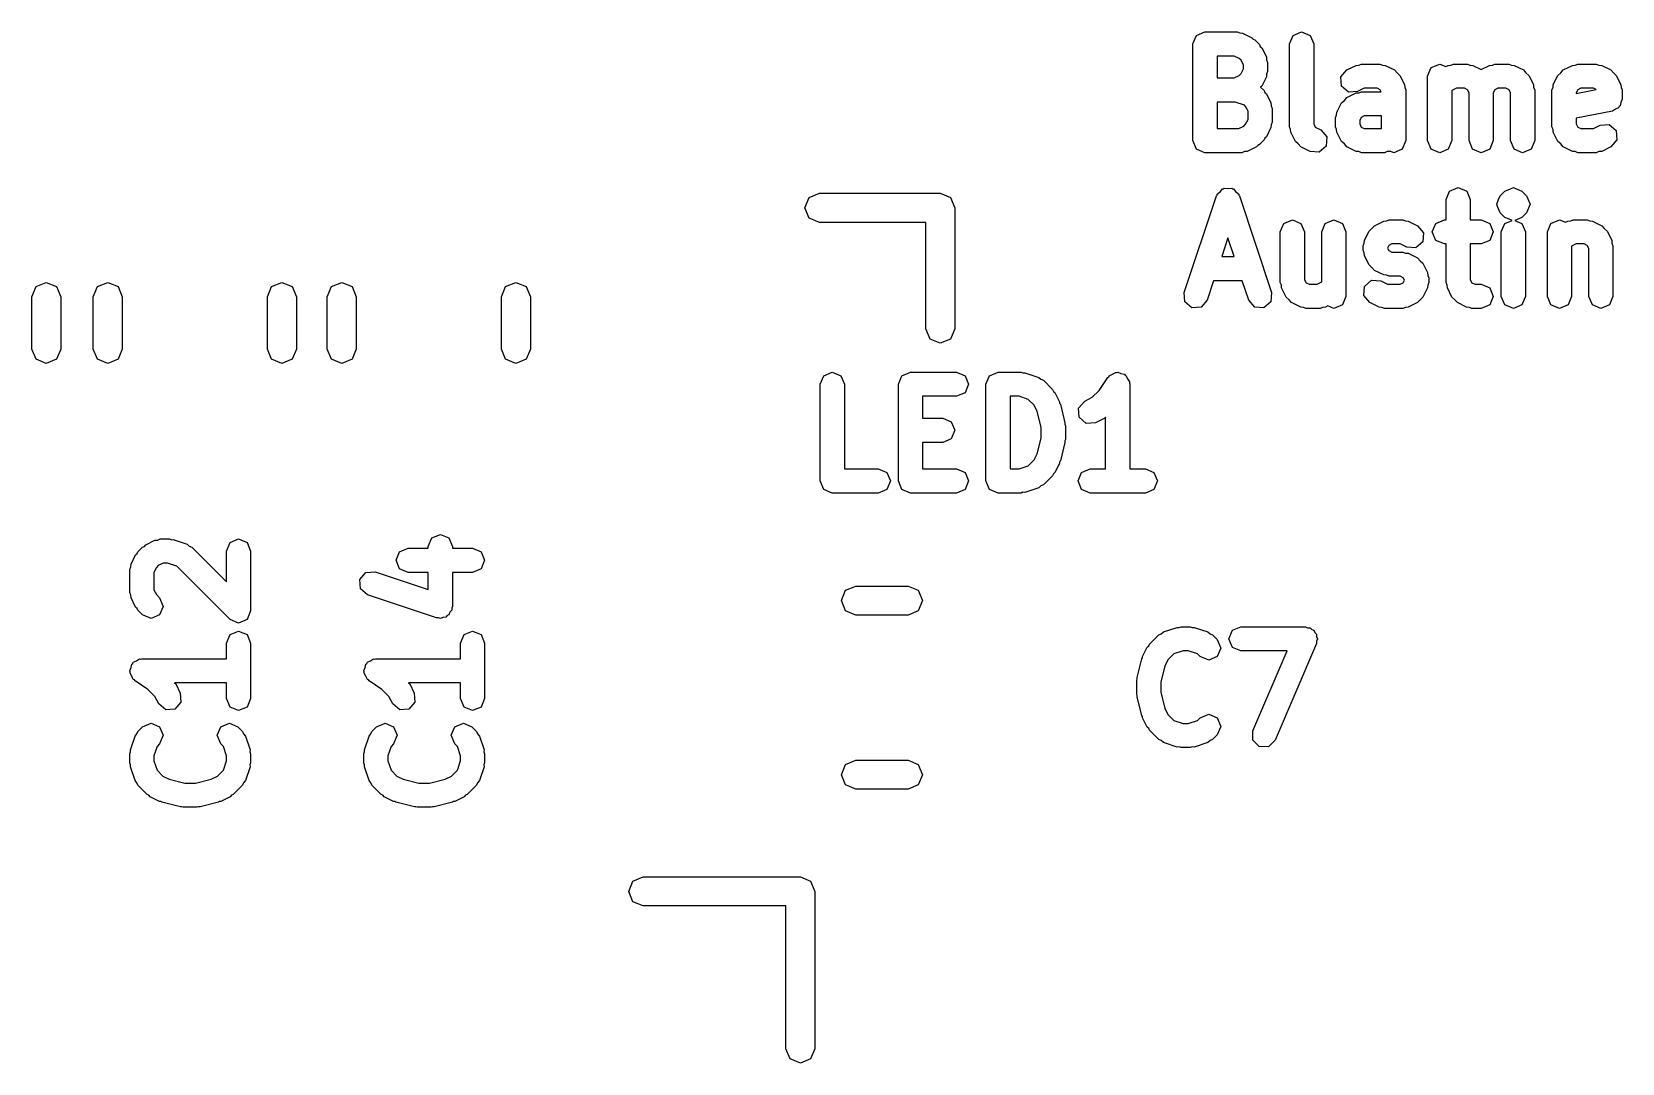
# Model space of a CAD drawing. Extents: x -7.1 to 7.5, y -10.1 to 10.2.
# Drawn here: x 0.52 to 7.09, y 1.26 to 5.53 of the extents above; entities that cross this region are included whole.
import ezdxf

# ---------------------------------------------------------------- set-up
doc = ezdxf.new("R2010")
doc.units = 0
doc.layers.add('BLACK', color=7, linetype='CONTINUOUS')

msp = doc.modelspace()

# ---------------------------------------------------------------- linework, layer by layer
at = {"layer": 'BLACK', "linetype": 'CONTINUOUS'}
for p, q in [((5.31829, 5.47607), (5.33294, 5.51142)), ((5.31829, 5.07607), (5.31829, 5.47607)), ((5.33294, 5.51142), (5.36829, 5.52607)), ((5.36829, 5.52607), (5.50163, 5.52607)), ((5.50163, 5.52607), (5.51238, 5.52161)), ((5.51238, 5.52161), (5.52399, 5.52079)), ((5.52399, 5.52079), (5.56208, 5.50174)), ((5.56208, 5.50174), (5.56748, 5.49552)), ((5.56748, 5.49552), (5.57508, 5.49238)), ((5.57508, 5.49238), (5.59413, 5.47333)), ((5.59413, 5.47333), (5.59728, 5.46573)), ((5.59728, 5.46573), (5.60349, 5.46033)), ((5.71829, 5.47607), (5.73294, 5.51142)), ((5.71829, 5.13321), (5.71829, 5.47607)), ((5.73294, 5.51142), (5.7683, 5.52607)), ((5.7683, 5.52607), (5.80365, 5.51142)), ((5.80365, 5.51142), (5.81829, 5.47607)), ((5.81829, 5.47607), (5.81829, 5.14501)), ((5.41829, 5.42607), (5.41829, 5.33559)), ((5.48982, 5.42607), (5.41829, 5.42607)), ((5.51011, 5.41593), (5.48982, 5.42607)), ((5.51768, 5.40835), (5.51011, 5.41593)), ((5.52782, 5.38808), (5.51768, 5.40835)), ((5.60349, 5.46033), (5.62254, 5.42224)), ((5.62254, 5.42224), (5.62336, 5.41063)), ((5.62336, 5.41063), (5.62782, 5.39988)), ((5.62782, 5.39988), (5.62782, 5.36178)), ((5.41829, 5.33559), (5.48982, 5.33559)), ((5.48982, 5.33559), (5.51011, 5.34573)), ((5.51011, 5.34573), (5.51768, 5.35331)), ((5.51768, 5.35331), (5.52782, 5.37359)), ((5.52782, 5.37359), (5.52782, 5.38808)), ((5.62254, 5.33942), (5.60349, 5.30133)), ((5.62336, 5.35103), (5.62254, 5.33942)), ((5.62782, 5.36178), (5.62336, 5.35103)), ((5.93038, 5.3395), (5.95546, 5.36841)), ((5.9331, 5.30133), (5.93038, 5.3395)), ((5.95546, 5.36841), (5.99355, 5.38746)), ((5.99355, 5.38746), (6.00516, 5.38828)), ((6.00516, 5.38828), (6.01591, 5.39274)), ((6.01591, 5.39274), (6.09211, 5.39274)), ((6.09211, 5.39274), (6.10286, 5.38828)), ((6.10286, 5.38828), (6.11447, 5.38746)), ((6.11447, 5.38746), (6.15256, 5.36841)), ((6.15256, 5.36841), (6.16294, 5.35643)), ((6.16294, 5.35643), (6.17492, 5.34605)), ((6.17492, 5.34605), (6.19397, 5.30795)), ((6.28972, 5.34274), (6.30437, 5.37809)), ((6.28972, 5.07607), (6.28972, 5.34274)), ((6.30437, 5.37809), (6.33972, 5.39274)), ((6.33972, 5.39274), (6.36452, 5.38246)), ((6.36452, 5.38246), (6.37451, 5.38746)), ((6.37451, 5.38746), (6.38612, 5.38828)), ((6.38612, 5.38828), (6.39687, 5.39274)), ((6.39687, 5.39274), (6.45401, 5.39274)), ((6.45401, 5.39274), (6.46476, 5.38828)), ((6.46476, 5.38828), (6.47637, 5.38746)), ((6.47637, 5.38746), (6.51115, 5.37007)), ((6.51115, 5.37007), (6.54593, 5.38746)), ((6.54593, 5.38746), (6.55754, 5.38828)), ((6.55754, 5.38828), (6.56829, 5.39274)), ((6.56829, 5.39274), (6.62544, 5.39274)), ((6.62544, 5.39274), (6.63619, 5.38828)), ((6.63619, 5.38828), (6.6478, 5.38746)), ((6.6478, 5.38746), (6.68589, 5.36841)), ((6.68589, 5.36841), (6.69628, 5.35643)), ((6.69628, 5.35643), (6.70825, 5.34605)), ((6.70825, 5.34605), (6.7273, 5.30795)), ((6.80929, 5.30795), (6.82834, 5.34605)), ((6.82834, 5.34605), (6.84031, 5.35643)), ((6.84031, 5.35643), (6.8507, 5.36841)), ((6.8507, 5.36841), (6.88879, 5.38746)), ((6.88879, 5.38746), (6.9004, 5.38828)), ((6.9004, 5.38828), (6.91115, 5.39274)), ((6.91115, 5.39274), (6.98734, 5.39274)), ((6.98734, 5.39274), (6.99809, 5.38828)), ((6.99809, 5.38828), (7.0097, 5.38746)), ((7.0097, 5.38746), (7.0478, 5.36841)), ((7.0478, 5.36841), (7.05818, 5.35643)), ((7.05818, 5.35643), (7.07016, 5.34605)), ((7.07016, 5.34605), (7.08921, 5.30795)), ((5.60349, 5.30133), (5.59878, 5.29724)), ((5.59878, 5.29724), (5.61317, 5.28285)), ((5.61317, 5.28285), (5.61632, 5.27525)), ((5.61632, 5.27525), (5.62254, 5.26986)), ((5.62254, 5.26986), (5.64159, 5.23176)), ((5.96201, 5.27625), (5.9331, 5.30133)), ((5.95546, 5.25412), (5.99355, 5.27317)), ((6.00018, 5.27897), (5.96201, 5.27625)), ((5.99355, 5.27317), (6.00516, 5.274)), ((6.02772, 5.29274), (6.00018, 5.27897)), ((6.00516, 5.274), (6.01591, 5.27845)), ((6.01591, 5.27845), (6.09692, 5.27845)), ((6.0803, 5.29274), (6.02772, 5.29274)), ((6.09293, 5.28642), (6.0803, 5.29274)), ((6.09692, 5.27845), (6.09293, 5.28642)), ((6.19397, 5.30795), (6.19479, 5.29635)), ((6.19479, 5.29635), (6.19925, 5.28559)), ((6.19925, 5.28559), (6.19925, 5.07607)), ((6.40867, 5.29274), (6.38972, 5.28326)), ((6.38972, 5.28326), (6.38972, 5.07607)), ((6.44221, 5.29274), (6.40867, 5.29274)), ((6.45484, 5.28642), (6.44221, 5.29274)), ((6.46115, 5.27379), (6.45484, 5.28642)), ((6.46115, 5.07607), (6.46115, 5.27379)), ((6.56747, 5.28642), (6.56115, 5.27379)), ((6.56115, 5.27379), (6.56115, 5.07607)), ((6.5801, 5.29274), (6.56747, 5.28642)), ((6.61363, 5.29274), (6.5801, 5.29274)), ((6.62627, 5.28642), (6.61363, 5.29274)), ((6.63258, 5.27379), (6.62627, 5.28642)), ((6.63258, 5.07607), (6.63258, 5.27379)), ((6.7273, 5.30795), (6.72813, 5.29634)), ((6.72813, 5.29634), (6.73258, 5.28559)), ((6.73258, 5.28559), (6.73258, 5.07607)), ((6.80401, 5.28559), (6.80846, 5.29634)), ((6.80401, 5.13321), (6.80401, 5.28559)), ((6.80846, 5.29634), (6.80929, 5.30795)), ((6.90401, 5.27039), (6.98702, 5.287)), ((6.91032, 5.28642), (6.90401, 5.27379)), ((6.90401, 5.27379), (6.90401, 5.27039)), ((6.92295, 5.29274), (6.91032, 5.28642)), ((6.97554, 5.29274), (6.92295, 5.29274)), ((6.98702, 5.287), (6.97554, 5.29274)), ((7.08921, 5.30795), (7.09003, 5.29634)), ((7.09003, 5.29634), (7.09449, 5.28559)), ((7.09449, 5.28559), (7.09449, 5.2475)), ((5.41829, 5.23559), (5.41829, 5.12607)), ((5.49351, 5.23559), (5.41829, 5.23559)), ((5.53176, 5.22284), (5.49351, 5.23559)), ((5.53673, 5.21788), (5.53176, 5.22284)), ((5.54687, 5.1976), (5.53673, 5.21788)), ((5.54687, 5.16406), (5.54687, 5.1976)), ((5.64159, 5.23176), (5.64241, 5.22015)), ((5.64241, 5.22015), (5.64687, 5.2094)), ((5.64687, 5.2094), (5.64687, 5.15226)), ((5.91405, 5.19367), (5.9331, 5.23176)), ((5.9331, 5.23176), (5.94507, 5.24215)), ((5.94507, 5.24215), (5.95546, 5.25412)), ((7.05429, 5.19847), (6.90401, 5.16841)), ((7.06639, 5.20657), (7.05429, 5.19847)), ((7.07984, 5.21214), (7.06639, 5.20657)), ((7.08181, 5.2169), (7.07984, 5.21214)), ((7.08609, 5.21976), (7.08181, 5.2169)), ((7.08891, 5.23405), (7.08609, 5.21976)), ((7.09449, 5.2475), (7.08891, 5.23405)), ((5.50887, 5.12607), (5.52915, 5.13621)), ((5.52915, 5.13621), (5.53673, 5.14378)), ((5.53673, 5.14378), (5.54687, 5.16406)), ((5.64241, 5.14151), (5.64159, 5.1299)), ((5.64687, 5.15226), (5.64241, 5.14151)), ((5.72275, 5.12246), (5.71829, 5.13321)), ((5.81829, 5.14501), (5.82461, 5.13239)), ((5.82461, 5.13239), (5.8478, 5.12079)), ((5.90877, 5.17131), (5.91322, 5.18206)), ((5.90877, 5.13321), (5.90877, 5.17131)), ((5.91322, 5.12246), (5.90877, 5.13321)), ((5.91322, 5.18206), (5.91405, 5.19367)), ((6.01509, 5.17213), (6.00877, 5.1595)), ((6.00877, 5.1595), (6.00877, 5.14501)), ((6.00877, 5.14501), (6.01509, 5.13239)), ((6.02772, 5.17845), (6.01509, 5.17213)), ((6.01509, 5.13239), (6.02772, 5.12607)), ((6.09925, 5.17845), (6.02772, 5.17845)), ((6.09925, 5.12607), (6.09925, 5.17845)), ((6.80846, 5.12246), (6.80401, 5.13321)), ((6.90401, 5.16841), (6.90401, 5.14501)), ((6.90401, 5.14501), (6.91032, 5.13239)), ((6.91032, 5.13239), (6.92295, 5.12607)), ((6.97554, 5.12607), (7.00308, 5.13984)), ((7.00308, 5.13984), (7.04125, 5.14255)), ((7.04125, 5.14255), (7.07016, 5.11748)), ((5.33294, 5.04071), (5.31829, 5.07607)), ((5.41829, 5.12607), (5.50887, 5.12607)), ((5.61317, 5.07881), (5.59413, 5.05976)), ((5.61632, 5.08641), (5.61317, 5.07881)), ((5.62254, 5.0918), (5.61632, 5.08641)), ((5.64159, 5.1299), (5.62254, 5.0918)), ((5.72357, 5.11085), (5.72275, 5.12246)), ((5.74262, 5.07276), (5.72357, 5.11085)), ((5.7546, 5.06237), (5.74262, 5.07276)), ((5.8478, 5.12079), (5.87287, 5.09188)), ((5.87287, 5.09188), (5.87016, 5.05371)), ((5.91405, 5.11085), (5.91322, 5.12246)), ((5.9331, 5.07276), (5.91405, 5.11085)), ((5.94507, 5.06237), (5.9331, 5.07276)), ((6.02772, 5.12607), (6.09925, 5.12607)), ((6.19925, 5.07607), (6.1846, 5.04071)), ((6.30437, 5.04071), (6.28972, 5.07607)), ((6.38972, 5.07607), (6.37508, 5.04071)), ((6.4758, 5.04071), (6.46115, 5.07607)), ((6.56115, 5.07607), (6.54651, 5.04071)), ((6.64723, 5.04071), (6.63258, 5.07607)), ((6.73258, 5.07607), (6.71794, 5.04071)), ((6.80929, 5.11085), (6.80846, 5.12246)), ((6.82834, 5.07276), (6.80929, 5.11085)), ((6.84031, 5.06237), (6.82834, 5.07276)), ((6.92295, 5.12607), (6.97554, 5.12607)), ((7.07287, 5.07931), (7.0478, 5.0504)), ((7.07016, 5.11748), (7.07287, 5.07931)), ((5.36829, 5.02607), (5.33294, 5.04071)), ((5.52068, 5.02607), (5.36829, 5.02607)), ((5.53143, 5.03052), (5.52068, 5.02607)), ((5.54304, 5.03135), (5.53143, 5.03052)), ((5.58113, 5.0504), (5.54304, 5.03135)), ((5.58652, 5.05661), (5.58113, 5.0504)), ((5.59413, 5.05976), (5.58652, 5.05661)), ((5.76498, 5.0504), (5.7546, 5.06237)), ((5.80308, 5.03135), (5.76498, 5.0504)), ((5.84125, 5.02863), (5.80308, 5.03135)), ((5.87016, 5.05371), (5.84125, 5.02863)), ((5.95546, 5.0504), (5.94507, 5.06237)), ((5.99355, 5.03135), (5.95546, 5.0504)), ((6.00516, 5.03052), (5.99355, 5.03135)), ((6.01591, 5.02607), (6.00516, 5.03052)), ((6.11115, 5.02607), (6.01591, 5.02607)), ((6.1219, 5.03052), (6.11115, 5.02607)), ((6.13351, 5.03135), (6.1219, 5.03052)), ((6.13487, 5.03202), (6.13351, 5.03135)), ((6.14925, 5.02607), (6.13487, 5.03202)), ((6.1846, 5.04071), (6.14925, 5.02607)), ((6.33972, 5.02607), (6.30437, 5.04071)), ((6.37508, 5.04071), (6.33972, 5.02607)), ((6.51115, 5.02607), (6.4758, 5.04071)), ((6.54651, 5.04071), (6.51115, 5.02607)), ((6.68258, 5.02607), (6.64723, 5.04071)), ((6.71794, 5.04071), (6.68258, 5.02607)), ((6.8507, 5.0504), (6.84031, 5.06237)), ((6.88879, 5.03135), (6.8507, 5.0504)), ((6.9004, 5.03052), (6.88879, 5.03135)), ((6.91115, 5.02607), (6.9004, 5.03052)), ((6.98734, 5.02607), (6.91115, 5.02607)), ((6.99809, 5.03052), (6.98734, 5.02607)), ((7.0097, 5.03135), (6.99809, 5.03052)), ((7.0478, 5.0504), (7.0097, 5.03135)), ((5.43079, 4.86482), (5.44117, 4.87679)), ((5.44117, 4.87679), (5.4449, 4.87705)), ((5.4449, 4.87705), (5.44772, 4.8795)), ((5.44772, 4.8795), (5.46353, 4.87838)), ((5.46353, 4.87838), (5.47934, 4.8795)), ((5.47934, 4.8795), (5.48217, 4.87705)), ((5.48217, 4.87705), (5.48589, 4.87679)), ((5.48589, 4.87679), (5.49628, 4.86482)), ((6.38056, 4.86742), (6.41591, 4.88207)), ((6.41591, 4.88207), (6.45127, 4.86742)), ((6.60913, 4.86742), (6.63227, 4.87701)), ((6.63227, 4.87701), (6.64449, 4.88207)), ((6.64449, 4.88207), (6.64449, 4.88207)), ((6.64449, 4.88207), (6.65068, 4.8795)), ((6.65068, 4.8795), (6.67984, 4.86742)), ((3.71366, 4.79823), (3.73123, 4.84065)), ((3.73123, 4.84065), (3.77366, 4.85823)), ((3.77366, 4.85823), (4.27366, 4.85823)), ((4.27366, 4.85823), (4.31609, 4.84065)), ((4.31609, 4.84065), (4.33366, 4.79823)), ((5.28277, 4.44788), (5.4161, 4.84788)), ((5.4161, 4.84788), (5.41855, 4.8507)), ((5.41855, 4.8507), (5.41881, 4.85443)), ((5.41881, 4.85443), (5.43079, 4.86482)), ((5.49628, 4.86482), (5.50825, 4.85443)), ((5.50825, 4.85443), (5.50852, 4.8507)), ((5.50852, 4.8507), (5.51097, 4.84788)), ((5.51097, 4.84788), (5.6443, 4.44788)), ((6.36591, 4.83207), (6.38056, 4.86742)), ((6.36591, 4.74874), (6.36591, 4.83207)), ((6.45127, 4.86742), (6.46591, 4.83207)), ((6.46591, 4.83207), (6.46591, 4.74874)), ((6.57544, 4.81302), (6.57578, 4.81384)), ((6.57934, 4.80361), (6.57544, 4.81302)), ((6.57578, 4.81384), (6.58333, 4.83207)), ((6.59008, 4.77767), (6.57934, 4.80361)), ((6.58333, 4.83207), (6.59008, 4.84837)), ((6.59008, 4.84838), (6.60913, 4.86742)), ((6.59008, 4.84837), (6.59008, 4.84838)), ((6.59008, 4.84837), (6.59008, 4.84837)), ((6.60913, 4.86742), (6.60913, 4.86742)), ((6.60913, 4.86742), (6.60913, 4.86742)), ((6.67984, 4.86742), (6.67984, 4.86742)), ((6.67984, 4.86742), (6.67984, 4.86742)), ((6.67984, 4.86742), (6.69889, 4.84838)), ((6.69889, 4.84838), (6.69889, 4.84838)), ((6.69889, 4.84838), (6.71353, 4.81302)), ((6.71353, 4.81302), (6.69889, 4.77767)), ((3.73123, 4.7558), (3.71366, 4.79823)), ((3.77366, 4.73823), (3.73123, 4.7558)), ((4.21366, 4.73823), (3.77366, 4.73823)), ((4.21366, 4.29823), (4.21366, 4.73823)), ((4.33366, 4.79823), (4.33366, 4.29823)), ((5.69484, 4.73409), (5.7302, 4.74874)), ((5.7302, 4.74874), (5.76555, 4.73409)), ((5.86627, 4.73409), (5.90163, 4.74874)), ((5.90163, 4.74874), (5.93698, 4.73409)), ((6.06974, 4.72441), (6.10784, 4.74346)), ((6.10784, 4.74346), (6.11945, 4.74428)), ((6.11945, 4.74428), (6.1302, 4.74874)), ((6.1302, 4.74874), (6.18734, 4.74874)), ((6.18734, 4.74874), (6.19809, 4.74428)), ((6.19809, 4.74428), (6.2097, 4.74346)), ((6.2097, 4.74346), (6.2478, 4.72441)), ((6.32342, 4.73409), (6.35877, 4.74874)), ((6.35877, 4.74874), (6.36591, 4.74874)), ((6.46591, 4.74874), (6.51115, 4.74874)), ((6.51115, 4.74874), (6.54651, 4.73409)), ((6.59008, 4.77766), (6.59008, 4.77767)), ((6.59008, 4.77767), (6.59008, 4.77767)), ((6.60913, 4.75862), (6.59008, 4.77766)), ((6.62378, 4.75255), (6.60913, 4.75862)), ((6.60913, 4.73409), (6.63874, 4.74635)), ((6.63874, 4.74635), (6.62378, 4.75255)), ((6.67984, 4.75862), (6.65023, 4.74635)), ((6.65023, 4.74635), (6.67984, 4.73409)), ((6.69889, 4.77767), (6.67984, 4.75862)), ((6.79961, 4.73409), (6.83496, 4.74874)), ((6.83496, 4.74874), (6.85976, 4.73846)), ((6.85976, 4.73846), (6.86974, 4.74346)), ((6.86974, 4.74346), (6.88135, 4.74428)), ((6.88135, 4.74428), (6.8921, 4.74874)), ((6.8921, 4.74874), (6.94925, 4.74874)), ((6.94925, 4.74874), (6.96, 4.74428)), ((6.96, 4.74428), (6.97161, 4.74346)), ((6.97161, 4.74346), (7.0097, 4.72441)), ((5.46353, 4.67396), (5.43767, 4.59635)), ((5.4894, 4.59635), (5.46353, 4.67396)), ((5.6802, 4.69874), (5.69484, 4.73409)), ((5.6802, 4.48921), (5.6802, 4.69874)), ((5.76555, 4.73409), (5.7802, 4.69874)), ((5.7802, 4.69874), (5.7802, 4.50101)), ((5.85163, 4.69874), (5.86627, 4.73409)), ((5.85163, 4.49154), (5.85163, 4.69874)), ((5.93698, 4.73409), (5.95163, 4.69874)), ((5.95163, 4.69874), (5.95163, 4.43207)), ((6.02834, 4.66395), (6.04738, 4.70205)), ((6.04738, 4.70205), (6.05936, 4.71243)), ((6.05936, 4.71243), (6.06974, 4.72441)), ((6.2478, 4.72441), (6.27287, 4.6955)), ((6.27287, 4.6955), (6.27016, 4.65733)), ((6.30877, 4.69874), (6.32342, 4.73409)), ((6.32342, 4.66338), (6.30877, 4.69874)), ((6.54651, 4.73409), (6.56115, 4.69874)), ((6.56115, 4.69874), (6.54651, 4.66338)), ((6.59449, 4.69874), (6.60913, 4.73409)), ((6.59449, 4.43207), (6.59449, 4.69874)), ((6.67984, 4.73409), (6.69449, 4.69874)), ((6.69449, 4.69874), (6.69449, 4.43207)), ((6.78496, 4.69874), (6.79961, 4.73409)), ((6.78496, 4.43207), (6.78496, 4.69874)), ((7.0097, 4.72441), (7.02009, 4.71244)), ((7.02009, 4.71244), (7.03206, 4.70205)), ((7.03206, 4.70205), (7.05111, 4.66395)), ((6.02306, 4.64159), (6.02751, 4.65234)), ((6.02306, 4.62254), (6.02306, 4.64159)), ((6.02751, 4.61179), (6.02306, 4.62254)), ((6.02751, 4.65234), (6.02834, 4.66395)), ((6.02834, 4.60018), (6.02751, 4.61179)), ((6.12937, 4.64242), (6.1242, 4.63207)), ((6.1242, 4.63207), (6.12937, 4.62172)), ((6.142, 4.64874), (6.12937, 4.64242)), ((6.12937, 4.62172), (6.142, 4.6154)), ((6.17554, 4.64874), (6.142, 4.64874)), ((6.142, 4.6154), (6.18734, 4.6154)), ((6.20308, 4.63497), (6.17554, 4.64874)), ((6.18734, 4.6154), (6.19809, 4.61095)), ((6.19809, 4.61095), (6.2097, 4.61012)), ((6.24125, 4.63225), (6.20308, 4.63497)), ((6.2097, 4.61012), (6.2478, 4.59108)), ((6.27016, 4.65733), (6.24125, 4.63225)), ((6.35877, 4.64874), (6.32342, 4.66338)), ((6.36591, 4.64874), (6.35877, 4.64874)), ((6.36591, 4.48921), (6.36591, 4.64874)), ((6.51115, 4.64874), (6.46591, 4.64874)), ((6.46591, 4.64874), (6.46591, 4.50101)), ((6.54651, 4.66338), (6.51115, 4.64874)), ((6.90391, 4.64874), (6.88496, 4.63926)), ((6.88496, 4.63926), (6.88496, 4.43207)), ((6.93744, 4.64874), (6.90391, 4.64874)), ((6.95008, 4.64242), (6.93744, 4.64874)), ((6.95639, 4.62979), (6.95008, 4.64242)), ((6.95639, 4.43207), (6.95639, 4.62979)), ((7.05111, 4.66395), (7.05194, 4.65235)), ((7.05194, 4.65235), (7.05639, 4.64159)), ((7.05639, 4.64159), (7.05639, 4.43207)), ((5.43767, 4.59635), (5.4894, 4.59635)), ((6.04738, 4.56209), (6.02834, 4.60018)), ((6.05936, 4.5517), (6.04738, 4.56209)), ((6.06974, 4.53973), (6.05936, 4.5517)), ((6.10784, 4.52068), (6.06974, 4.53973)), ((6.2478, 4.59108), (6.25818, 4.5791)), ((6.25818, 4.5791), (6.27016, 4.56872)), ((6.27016, 4.56872), (6.28921, 4.53062)), ((0.532886, 4.47238), (0.575312, 4.48995)), ((0.575312, 4.48995), (0.617738, 4.47238)), ((0.787243, 4.47238), (0.829669, 4.48995)), ((0.829669, 4.48995), (0.872095, 4.47238)), ((1.50724, 4.47238), (1.54967, 4.48995)), ((1.54967, 4.48995), (1.5921, 4.47238)), ((1.75531, 4.47238), (1.79774, 4.48995)), ((1.79774, 4.48995), (1.84017, 4.47238)), ((2.47531, 4.47238), (2.51774, 4.48995)), ((2.51774, 4.48995), (2.56017, 4.47238)), ((5.40433, 4.49635), (5.37763, 4.41626)), ((5.52273, 4.49635), (5.40433, 4.49635)), ((5.54943, 4.41626), (5.52273, 4.49635)), ((5.68465, 4.47846), (5.6802, 4.48921)), ((5.68548, 4.46685), (5.68465, 4.47846)), ((5.7802, 4.50101), (5.78651, 4.48839)), ((5.78651, 4.48839), (5.79915, 4.48207)), ((5.79915, 4.48207), (5.83268, 4.48207)), ((5.83268, 4.48207), (5.85163, 4.49154)), ((6.02834, 4.47348), (6.05725, 4.49855)), ((6.05725, 4.49855), (6.09542, 4.49584)), ((6.09542, 4.49584), (6.12296, 4.48207)), ((6.11945, 4.51986), (6.10784, 4.52068)), ((6.1302, 4.5154), (6.11945, 4.51986)), ((6.12296, 4.48207), (6.17554, 4.48207)), ((6.17554, 4.5154), (6.1302, 4.5154)), ((6.18817, 4.50909), (6.17554, 4.5154)), ((6.17554, 4.48207), (6.18817, 4.48839)), ((6.19335, 4.49874), (6.18817, 4.50909)), ((6.18817, 4.48839), (6.19335, 4.49874)), ((6.28921, 4.53062), (6.29003, 4.51901)), ((6.29003, 4.47846), (6.28921, 4.46685)), ((6.29003, 4.51901), (6.29449, 4.50826)), ((6.29449, 4.48921), (6.29003, 4.47846)), ((6.29449, 4.50826), (6.29449, 4.48921)), ((6.37037, 4.47846), (6.36591, 4.48921)), ((6.37119, 4.46685), (6.37037, 4.47846)), ((6.46591, 4.50101), (6.47223, 4.48839)), ((6.47223, 4.48839), (6.48486, 4.48207)), ((6.48486, 4.48207), (6.51115, 4.48207)), ((6.51115, 4.48207), (6.54651, 4.46742)), ((0.515312, 4.42995), (0.532886, 4.47238)), ((0.515312, 4.21428), (0.515312, 4.42995)), ((0.617738, 4.47238), (0.635312, 4.42995)), ((0.635312, 4.42995), (0.635312, 4.21428)), ((0.769669, 4.42995), (0.787243, 4.47238)), ((0.769669, 4.21428), (0.769669, 4.42995)), ((0.872095, 4.47238), (0.889669, 4.42995)), ((0.889669, 4.42995), (0.889669, 4.21428)), ((1.48967, 4.42995), (1.50724, 4.47238)), ((1.48967, 4.21428), (1.48967, 4.42995)), ((1.5921, 4.47238), (1.60967, 4.42995)), ((1.60967, 4.42995), (1.60967, 4.21428)), ((1.73774, 4.42995), (1.75531, 4.47238)), ((1.73774, 4.21428), (1.73774, 4.42995)), ((1.84017, 4.47238), (1.85774, 4.42995)), ((1.85774, 4.42995), (1.85774, 4.21428)), ((2.45774, 4.42995), (2.47531, 4.47238)), ((2.45774, 4.21428), (2.45774, 4.42995)), ((2.56017, 4.47238), (2.57774, 4.42995)), ((2.57774, 4.42995), (2.57774, 4.21428)), ((5.28548, 4.40971), (5.28277, 4.44788)), ((5.31439, 4.38463), (5.28548, 4.40971)), ((5.37763, 4.41626), (5.35256, 4.38735)), ((5.57451, 4.38735), (5.54943, 4.41626)), ((5.64159, 4.40971), (5.61268, 4.38463)), ((5.6443, 4.44788), (5.64159, 4.40971)), ((5.70452, 4.42876), (5.68548, 4.46685)), ((5.7165, 4.41837), (5.70452, 4.42876)), ((5.72689, 4.4064), (5.7165, 4.41837)), ((5.95163, 4.43207), (5.93698, 4.39671)), ((6.02562, 4.43531), (6.02834, 4.47348)), ((6.0507, 4.4064), (6.02562, 4.43531)), ((6.25818, 4.41837), (6.2478, 4.4064)), ((6.27016, 4.42876), (6.25818, 4.41837)), ((6.28921, 4.46685), (6.27016, 4.42876)), ((6.39024, 4.42876), (6.37119, 4.46685)), ((6.40222, 4.41837), (6.39024, 4.42876)), ((6.4126, 4.4064), (6.40222, 4.41837)), ((6.54651, 4.46742), (6.56115, 4.43207)), ((6.56115, 4.43207), (6.54651, 4.39671)), ((6.60913, 4.39671), (6.59449, 4.43207)), ((6.69449, 4.43207), (6.67984, 4.39671)), ((6.79961, 4.39671), (6.78496, 4.43207)), ((6.88496, 4.43207), (6.87032, 4.39671)), ((6.97103, 4.39671), (6.95639, 4.43207)), ((7.05639, 4.43207), (7.04174, 4.39671)), ((5.35256, 4.38735), (5.31439, 4.38463)), ((5.61268, 4.38463), (5.57451, 4.38735)), ((5.76498, 4.38735), (5.72689, 4.4064)), ((5.77659, 4.38652), (5.76498, 4.38735)), ((5.78734, 4.38207), (5.77659, 4.38652)), ((5.84449, 4.38207), (5.78734, 4.38207)), ((5.85524, 4.38652), (5.84449, 4.38207)), ((5.86685, 4.38735), (5.85524, 4.38652)), ((5.87683, 4.39234), (5.86685, 4.38735)), ((5.90163, 4.38207), (5.87683, 4.39234)), ((5.93698, 4.39671), (5.90163, 4.38207)), ((6.08879, 4.38735), (6.0507, 4.4064)), ((6.1004, 4.38652), (6.08879, 4.38735)), ((6.11115, 4.38207), (6.1004, 4.38652)), ((6.18734, 4.38207), (6.11115, 4.38207)), ((6.19809, 4.38652), (6.18734, 4.38207)), ((6.2097, 4.38735), (6.19809, 4.38652)), ((6.2478, 4.4064), (6.2097, 4.38735)), ((6.4507, 4.38735), (6.4126, 4.4064)), ((6.4623, 4.38652), (6.4507, 4.38735)), ((6.47306, 4.38207), (6.4623, 4.38652)), ((6.51115, 4.38207), (6.47306, 4.38207)), ((6.54651, 4.39671), (6.51115, 4.38207)), ((6.64449, 4.38207), (6.60913, 4.39671)), ((6.67984, 4.39671), (6.64449, 4.38207)), ((6.83496, 4.38207), (6.79961, 4.39671)), ((6.87032, 4.39671), (6.83496, 4.38207)), ((7.00639, 4.38207), (6.97103, 4.39671)), ((7.04174, 4.39671), (7.00639, 4.38207)), ((4.23123, 4.2558), (4.21366, 4.29823)), ((4.33366, 4.29823), (4.31609, 4.2558)), ((0.532886, 4.17185), (0.515312, 4.21428)), ((0.635312, 4.21428), (0.617738, 4.17185)), ((0.787243, 4.17185), (0.769669, 4.21428)), ((0.889669, 4.21428), (0.872095, 4.17185)), ((1.50724, 4.17185), (1.48967, 4.21428)), ((1.60967, 4.21428), (1.5921, 4.17185)), ((1.75531, 4.17185), (1.73774, 4.21428)), ((1.85774, 4.21428), (1.84017, 4.17185)), ((2.47531, 4.17185), (2.45774, 4.21428)), ((2.57774, 4.21428), (2.56017, 4.17185)), ((4.27366, 4.23823), (4.23123, 4.2558)), ((4.31609, 4.2558), (4.27366, 4.23823)), ((0.575312, 4.15428), (0.532886, 4.17185)), ((0.617738, 4.17185), (0.575312, 4.15428)), ((0.829669, 4.15428), (0.787243, 4.17185)), ((0.872095, 4.17185), (0.829669, 4.15428)), ((1.54967, 4.15428), (1.50724, 4.17185)), ((1.5921, 4.17185), (1.54967, 4.15428)), ((1.79774, 4.15428), (1.75531, 4.17185)), ((1.84017, 4.17185), (1.79774, 4.15428)), ((2.51774, 4.15428), (2.47531, 4.17185)), ((2.56017, 4.17185), (2.51774, 4.15428)), ((3.77664, 4.06878), (3.79129, 4.10414)), ((3.79129, 4.10414), (3.82664, 4.11878)), ((3.82664, 4.11878), (3.862, 4.10414)), ((3.862, 4.10414), (3.87664, 4.06878)), ((4.10045, 4.06878), (4.1151, 4.10414)), ((4.1151, 4.10414), (4.15045, 4.11878)), ((4.15045, 4.11878), (4.34093, 4.11878)), ((4.34093, 4.11878), (4.37628, 4.10414)), ((4.37628, 4.10414), (4.39093, 4.06878)), ((4.46236, 4.06878), (4.477, 4.10414)), ((4.477, 4.10414), (4.51236, 4.11878)), ((4.51236, 4.11878), (4.60759, 4.11878)), ((4.60759, 4.11878), (4.6152, 4.11564)), ((4.6152, 4.11564), (4.62341, 4.11622)), ((4.62341, 4.11622), (4.68055, 4.09717)), ((4.68055, 4.09717), (4.68934, 4.08954)), ((4.68934, 4.08954), (4.70009, 4.08509)), ((4.70009, 4.08509), (4.73819, 4.047)), ((4.93064, 4.0435), (4.96599, 4.09652)), ((4.96599, 4.09652), (4.97027, 4.09938)), ((4.97027, 4.09938), (4.97224, 4.10414)), ((4.97224, 4.10414), (4.98569, 4.10971)), ((4.98569, 4.10971), (4.99779, 4.11781)), ((4.99779, 4.11781), (5.00284, 4.11681)), ((5.00284, 4.11681), (5.00759, 4.11878)), ((5.00759, 4.11878), (5.02104, 4.11321)), ((5.02104, 4.11321), (5.03533, 4.11039)), ((5.03533, 4.11039), (5.03819, 4.10611)), ((5.03819, 4.10611), (5.04295, 4.10414)), ((5.04295, 4.10414), (5.04852, 4.09069)), ((5.04852, 4.09069), (5.05662, 4.07859)), ((3.77664, 3.66878), (3.77664, 4.06878)), ((3.87664, 4.06878), (3.87664, 3.71878)), ((4.10045, 3.66878), (4.10045, 4.06878)), ((4.34093, 4.01878), (4.20045, 4.01878)), ((4.20045, 4.01878), (4.20045, 3.92831)), ((4.37628, 4.03343), (4.34093, 4.01878)), ((4.39093, 4.06878), (4.37628, 4.03343)), ((4.46236, 3.66878), (4.46236, 4.06878)), ((4.56236, 4.01878), (4.56236, 3.71878)), ((4.59948, 4.01878), (4.56236, 4.01878)), ((4.63773, 4.00603), (4.59948, 4.01878)), ((4.73819, 4.047), (4.74134, 4.03939)), ((4.74134, 4.03939), (4.74755, 4.034)), ((4.74755, 4.034), (4.7666, 3.99591)), ((4.87095, 3.99922), (4.90179, 4.01464)), ((4.90179, 4.01464), (4.93064, 4.0435)), ((5.05662, 4.07859), (5.05562, 4.07354)), ((5.05562, 4.07354), (5.05759, 4.06878)), ((5.05759, 4.06878), (5.05759, 3.71878)), ((4.66174, 3.98202), (4.63773, 4.00603)), ((4.6747, 3.95609), (4.66174, 3.98202)), ((4.69093, 3.8912), (4.6747, 3.95609)), ((4.7666, 3.99591), (4.767, 3.99024)), ((4.767, 3.99024), (4.77039, 3.98567)), ((4.77039, 3.98567), (4.78943, 3.90948)), ((4.84587, 3.97031), (4.87095, 3.99922)), ((4.84859, 3.93214), (4.84587, 3.97031)), ((4.20045, 3.92831), (4.28378, 3.92831)), ((4.28378, 3.92831), (4.31914, 3.91366)), ((4.31914, 3.91366), (4.33378, 3.87831)), ((4.69093, 3.84637), (4.69093, 3.8912)), ((4.78943, 3.90948), (4.7885, 3.90321)), ((4.7885, 3.90321), (4.79093, 3.89736)), ((4.79093, 3.89736), (4.79093, 3.84021)), ((4.8775, 3.90706), (4.84859, 3.93214)), ((4.91567, 3.90978), (4.8775, 3.90706)), ((4.95376, 3.92882), (4.91567, 3.90978)), ((4.95759, 3.93324), (4.95376, 3.92882)), ((4.95759, 3.71878), (4.95759, 3.93324)), ((4.28378, 3.82831), (4.20045, 3.82831)), ((4.20045, 3.82831), (4.20045, 3.71878)), ((4.31914, 3.84295), (4.28378, 3.82831)), ((4.33378, 3.87831), (4.31914, 3.84295)), ((4.6747, 3.78147), (4.69093, 3.84637)), ((4.78943, 3.82809), (4.77039, 3.75189)), ((4.79093, 3.84021), (4.7885, 3.83436)), ((4.7885, 3.83436), (4.78943, 3.82809)), ((4.63773, 3.73153), (4.66174, 3.75554)), ((4.66174, 3.75554), (4.6747, 3.78147)), ((4.77039, 3.75189), (4.767, 3.74733)), ((3.87664, 3.71878), (4.01712, 3.71878)), ((4.01712, 3.71878), (4.05247, 3.70414)), ((4.05247, 3.70414), (4.06712, 3.66878)), ((4.20045, 3.71878), (4.34093, 3.71878)), ((4.34093, 3.71878), (4.37628, 3.70414)), ((4.37628, 3.70414), (4.39093, 3.66878)), ((4.56236, 3.71878), (4.59948, 3.71878)), ((4.59948, 3.71878), (4.63773, 3.73153)), ((4.73819, 3.69057), (4.70009, 3.65248)), ((4.74134, 3.69817), (4.73819, 3.69057)), ((4.74755, 3.70357), (4.74134, 3.69817)), ((4.7666, 3.74166), (4.74755, 3.70357)), ((4.767, 3.74733), (4.7666, 3.74166)), ((4.84331, 3.66878), (4.85795, 3.70414)), ((4.85795, 3.70414), (4.89331, 3.71878)), ((4.89331, 3.71878), (4.95759, 3.71878)), ((5.05759, 3.71878), (5.12188, 3.71878)), ((5.12188, 3.71878), (5.15723, 3.70414)), ((5.15723, 3.70414), (5.17188, 3.66878)), ((3.79129, 3.63343), (3.77664, 3.66878)), ((3.82664, 3.61878), (3.79129, 3.63343)), ((4.01712, 3.61878), (3.82664, 3.61878)), ((4.05247, 3.63343), (4.01712, 3.61878)), ((4.06712, 3.66878), (4.05247, 3.63343)), ((4.1151, 3.63343), (4.10045, 3.66878)), ((4.15045, 3.61878), (4.1151, 3.63343)), ((4.34093, 3.61878), (4.15045, 3.61878)), ((4.37628, 3.63343), (4.34093, 3.61878)), ((4.39093, 3.66878), (4.37628, 3.63343)), ((4.477, 3.63343), (4.46236, 3.66878)), ((4.51236, 3.61878), (4.477, 3.63343)), ((4.60759, 3.61878), (4.51236, 3.61878)), ((4.6152, 3.62193), (4.60759, 3.61878)), ((4.62341, 3.62135), (4.6152, 3.62193)), ((4.68055, 3.6404), (4.62341, 3.62135)), ((4.68934, 3.64802), (4.68055, 3.6404)), ((4.70009, 3.65248), (4.68934, 3.64802)), ((4.85795, 3.63343), (4.84331, 3.66878)), ((4.89331, 3.61878), (4.85795, 3.63343)), ((5.12188, 3.61878), (4.89331, 3.61878)), ((5.15723, 3.63343), (5.12188, 3.61878)), ((5.17188, 3.66878), (5.15723, 3.63343)), ((0.986356, 3.40454), (1.02445, 3.42358)), ((1.02445, 3.42358), (1.03606, 3.42441)), ((1.03606, 3.42441), (1.04681, 3.42886)), ((1.04681, 3.42886), (1.08491, 3.42886)), ((1.08491, 3.42886), (1.09251, 3.42571)), ((1.09251, 3.42571), (1.10072, 3.4263)), ((1.10072, 3.4263), (1.15786, 3.40725)), ((1.33527, 3.41422), (1.37062, 3.42886)), ((1.37062, 3.42886), (1.40598, 3.41422)), ((2.15536, 3.39791), (2.17, 3.43327)), ((2.17, 3.43327), (2.20536, 3.44791)), ((2.20536, 3.44791), (2.24071, 3.43327)), ((2.24071, 3.43327), (2.25536, 3.39791)), ((0.9259, 3.32503), (0.944948, 3.36313)), ((0.944948, 3.36313), (0.951164, 3.36852)), ((0.951164, 3.36852), (0.954313, 3.37612)), ((0.954313, 3.37612), (0.97336, 3.39517)), ((0.97336, 3.39517), (0.980962, 3.39832)), ((0.980962, 3.39832), (0.986356, 3.40454)), ((1.15786, 3.40725), (1.16665, 3.39962)), ((1.16665, 3.39962), (1.1774, 3.39517)), ((1.1774, 3.39517), (1.32062, 3.25195)), ((1.32062, 3.37886), (1.33527, 3.41422)), ((1.32062, 3.25195), (1.32062, 3.37886)), ((1.40598, 3.41422), (1.42062, 3.37886)), ((1.42062, 3.37886), (1.42062, 3.13124)), ((2.02203, 3.34077), (2.03667, 3.37612)), ((2.03667, 3.37612), (2.07203, 3.39077)), ((2.07203, 3.39077), (2.15536, 3.39077)), ((2.15536, 3.39077), (2.15536, 3.39791)), ((2.25536, 3.39791), (2.25536, 3.39077)), ((2.25536, 3.39077), (2.33869, 3.39077)), ((2.33869, 3.39077), (2.37405, 3.37612)), ((2.37405, 3.37612), (2.38869, 3.34077)), ((0.920621, 3.30267), (0.925075, 3.31342)), ((0.920621, 3.20743), (0.920621, 3.30267)), ((0.925075, 3.31342), (0.9259, 3.32503)), ((1.03076, 3.31115), (1.02062, 3.29087)), ((1.02062, 3.29087), (1.02062, 3.21924)), ((1.03833, 3.31872), (1.03076, 3.31115)), ((1.05861, 3.32886), (1.03833, 3.31872)), ((1.07679, 3.32886), (1.05861, 3.32886)), ((1.11504, 3.31611), (1.07679, 3.32886)), ((1.33527, 3.09589), (1.11504, 3.31611)), ((1.87221, 3.26134), (1.89728, 3.29025)), ((1.89728, 3.29025), (1.93546, 3.29296)), ((1.93546, 3.29296), (2.15536, 3.21966)), ((2.03667, 3.30541), (2.02203, 3.34077)), ((2.07203, 3.29077), (2.03667, 3.30541)), ((2.15536, 3.29077), (2.07203, 3.29077)), ((2.15536, 3.21966), (2.15536, 3.29077)), ((2.33869, 3.29077), (2.25536, 3.29077)), ((2.25536, 3.29077), (2.25536, 3.15029)), ((2.37405, 3.30541), (2.33869, 3.29077)), ((2.38869, 3.34077), (2.37405, 3.30541)), ((1.87492, 3.22317), (1.87221, 3.26134)), ((3.88204, 3.21652), (3.92446, 3.2341)), ((3.92446, 3.2341), (4.14014, 3.2341)), ((4.14014, 3.2341), (4.18256, 3.21652)), ((0.925075, 3.19668), (0.920621, 3.20743)), ((0.9259, 3.18507), (0.925075, 3.19668)), ((0.944948, 3.14698), (0.9259, 3.18507)), ((1.02062, 3.21924), (1.03076, 3.19896)), ((1.03076, 3.19896), (1.04407, 3.18565)), ((1.04407, 3.18565), (1.05871, 3.15029)), ((1.90383, 3.19809), (1.87492, 3.22317)), ((2.18955, 3.10286), (1.90383, 3.19809)), ((3.86446, 3.1741), (3.88204, 3.21652)), ((3.88204, 3.13167), (3.86446, 3.1741)), ((4.18256, 3.21652), (4.20014, 3.1741)), ((4.20014, 3.1741), (4.18256, 3.13167)), ((0.951164, 3.14159), (0.944948, 3.14698)), ((0.954313, 3.13399), (0.951164, 3.14159)), ((0.97336, 3.11494), (0.954313, 3.13399)), ((1.00872, 3.10029), (0.97336, 3.11494)), ((1.04407, 3.11494), (1.00872, 3.10029)), ((1.05871, 3.15029), (1.04407, 3.11494)), ((1.37062, 3.08124), (1.33527, 3.09589)), ((1.40598, 3.09589), (1.37062, 3.08124)), ((1.42062, 3.13124), (1.40598, 3.09589)), ((2.19776, 3.10344), (2.18955, 3.10286)), ((2.20536, 3.10029), (2.19776, 3.10344)), ((2.21611, 3.10474), (2.20536, 3.10029)), ((2.22772, 3.10557), (2.21611, 3.10474)), ((2.23311, 3.11179), (2.22772, 3.10557)), ((2.24071, 3.11494), (2.23311, 3.11179)), ((2.24517, 3.12569), (2.24071, 3.11494)), ((2.25279, 3.13448), (2.24517, 3.12569)), ((2.25536, 3.15029), (2.25221, 3.14269)), ((2.25221, 3.14269), (2.25279, 3.13448)), ((3.92446, 3.1141), (3.88204, 3.13167)), ((4.14014, 3.1141), (3.92446, 3.1141)), ((4.18256, 3.13167), (4.14014, 3.1141)), ((1.32062, 2.99791), (1.33527, 3.03326)), ((1.33527, 3.03326), (1.37062, 3.04791)), ((1.37062, 3.04791), (1.40598, 3.03326)), ((1.40598, 3.03326), (1.42062, 2.99791)), ((2.28869, 2.99791), (2.30334, 3.03326)), ((2.30334, 3.03326), (2.33869, 3.04791)), ((2.33869, 3.04791), (2.37405, 3.03326)), ((2.37405, 3.03326), (2.38869, 2.99791)), ((5.13897, 2.99421), (5.17706, 3.03231)), ((5.17706, 3.03231), (5.18781, 3.03676)), ((5.18781, 3.03676), (5.1966, 3.04438)), ((5.1966, 3.04438), (5.25375, 3.06343)), ((5.25375, 3.06343), (5.26196, 3.06285)), ((5.26196, 3.06285), (5.26956, 3.066)), ((5.26956, 3.066), (5.30765, 3.066)), ((5.30765, 3.066), (5.31526, 3.06285)), ((5.31526, 3.06285), (5.32347, 3.06343)), ((5.32347, 3.06343), (5.38061, 3.04438)), ((5.38061, 3.04438), (5.3894, 3.03676)), ((5.3894, 3.03676), (5.40015, 3.03231)), ((5.40015, 3.03231), (5.4192, 3.01326)), ((5.46718, 3.016), (5.48182, 3.05135)), ((5.48182, 3.05135), (5.51718, 3.066)), ((5.51718, 3.066), (5.78385, 3.066)), ((5.78385, 3.066), (5.79331, 3.06208)), ((5.79331, 3.06208), (5.80354, 3.06196)), ((5.80354, 3.06196), (5.81028, 3.05505)), ((5.81028, 3.05505), (5.8192, 3.05135)), ((5.8192, 3.05135), (5.82312, 3.04189)), ((5.82312, 3.04189), (5.83027, 3.03457)), ((5.83027, 3.03457), (5.83015, 3.02492)), ((1.32062, 2.93362), (1.32062, 2.99791)), ((1.42062, 2.99791), (1.42062, 2.76934)), ((2.28869, 2.93362), (2.28869, 2.99791)), ((2.38869, 2.99791), (2.38869, 2.76934)), ((5.11055, 2.94312), (5.1296, 2.98122)), ((5.1296, 2.98122), (5.13582, 2.98661)), ((5.13582, 2.98661), (5.13897, 2.99421)), ((5.27767, 2.966), (5.23943, 2.95325)), ((5.29954, 2.966), (5.27767, 2.966)), ((5.33779, 2.95325), (5.29954, 2.966)), ((5.4192, 3.01326), (5.43384, 2.9779)), ((5.43384, 2.9779), (5.4192, 2.94255)), ((5.48182, 2.98064), (5.46718, 3.016)), ((5.51718, 2.966), (5.48182, 2.98064)), ((5.70802, 2.966), (5.51718, 2.966)), ((5.56646, 2.63569), (5.70802, 2.966)), ((5.8298, 2.9963), (5.65837, 2.5963)), ((5.82993, 3.00654), (5.8298, 2.9963)), ((5.83385, 3.016), (5.82993, 3.00654)), ((5.83015, 3.02492), (5.83385, 3.016)), ((0.920621, 2.88362), (0.926192, 2.89707)), ((0.926192, 2.89707), (0.929018, 2.91136)), ((0.929018, 2.91136), (0.933296, 2.91422)), ((0.933296, 2.91422), (0.935266, 2.91898)), ((0.935266, 2.91898), (0.948716, 2.92455)), ((0.948716, 2.92455), (0.960815, 2.93265)), ((0.960815, 2.93265), (0.965865, 2.93165)), ((0.965865, 2.93165), (0.970621, 2.93362)), ((0.970621, 2.93362), (1.32062, 2.93362)), ((1.88869, 2.88362), (1.89426, 2.89707)), ((1.89426, 2.89707), (1.89709, 2.91136)), ((1.89709, 2.91136), (1.90137, 2.91422)), ((1.90137, 2.91422), (1.90334, 2.91898)), ((1.90334, 2.91898), (1.91679, 2.92455)), ((1.91679, 2.92455), (1.92889, 2.93265)), ((1.92889, 2.93265), (1.93394, 2.93165)), ((1.93394, 2.93165), (1.93869, 2.93362)), ((1.93869, 2.93362), (2.28869, 2.93362)), ((5.08772, 2.8567), (5.10677, 2.93289)), ((5.10677, 2.93289), (5.11015, 2.93745)), ((5.11015, 2.93745), (5.11055, 2.94312)), ((5.20245, 2.90331), (5.18623, 2.83842)), ((5.21542, 2.92924), (5.20245, 2.90331)), ((5.23943, 2.95325), (5.21542, 2.92924)), ((5.34849, 2.94255), (5.33779, 2.95325)), ((5.38385, 2.9279), (5.34849, 2.94255)), ((5.4192, 2.94255), (5.38385, 2.9279)), ((0.922591, 2.87887), (0.920621, 2.88362)), ((0.921592, 2.87382), (0.922591, 2.87887)), ((0.929695, 2.86172), (0.921592, 2.87382)), ((0.935266, 2.84827), (0.929695, 2.86172)), ((0.940021, 2.8463), (0.935266, 2.84827)), ((0.942886, 2.84202), (0.940021, 2.8463)), ((0.995913, 2.80667), (0.942886, 2.84202)), ((1.32062, 2.83362), (1.10616, 2.83362)), ((1.10616, 2.83362), (1.11058, 2.82979)), ((1.11058, 2.82979), (1.12963, 2.7917)), ((1.32062, 2.76934), (1.32062, 2.83362)), ((1.89066, 2.87887), (1.88869, 2.88362)), ((1.88966, 2.87382), (1.89066, 2.87887)), ((1.89777, 2.86172), (1.88966, 2.87382)), ((1.90334, 2.84827), (1.89777, 2.86172)), ((1.90809, 2.8463), (1.90334, 2.84827)), ((1.91096, 2.84202), (1.90809, 2.8463)), ((1.96398, 2.80667), (1.91096, 2.84202)), ((2.28869, 2.83362), (2.07424, 2.83362)), ((2.07424, 2.83362), (2.07865, 2.82979)), ((2.07865, 2.82979), (2.0977, 2.7917)), ((2.28869, 2.76934), (2.28869, 2.83362)), ((5.08623, 2.84457), (5.08865, 2.85043)), ((5.08623, 2.78743), (5.08623, 2.84457)), ((5.08865, 2.85043), (5.08772, 2.8567)), ((5.18623, 2.83842), (5.18623, 2.79358)), ((1.02477, 2.77781), (0.995913, 2.80667)), ((1.04019, 2.74698), (1.02477, 2.77781)), ((1.12963, 2.7917), (1.13234, 2.75353)), ((1.33527, 2.73398), (1.32062, 2.76934)), ((1.42062, 2.76934), (1.40598, 2.73398)), ((1.99284, 2.77781), (1.96398, 2.80667)), ((2.00826, 2.74698), (1.99284, 2.77781)), ((2.0977, 2.7917), (2.10041, 2.75353)), ((2.30334, 2.73398), (2.28869, 2.76934)), ((2.38869, 2.76934), (2.37405, 2.73398)), ((5.08865, 2.78157), (5.08623, 2.78743)), ((5.08772, 2.7753), (5.08865, 2.78157)), ((5.10677, 2.69911), (5.08772, 2.7753)), ((5.18623, 2.79358), (5.20245, 2.72869)), ((1.0691, 2.72191), (1.04019, 2.74698)), ((1.10727, 2.72462), (1.0691, 2.72191)), ((1.13234, 2.75353), (1.10727, 2.72462)), ((1.37062, 2.71934), (1.33527, 2.73398)), ((1.40598, 2.73398), (1.37062, 2.71934)), ((2.03717, 2.72191), (2.00826, 2.74698)), ((2.07534, 2.72462), (2.03717, 2.72191)), ((2.10041, 2.75353), (2.07534, 2.72462)), ((2.33869, 2.71934), (2.30334, 2.73398)), ((2.37405, 2.73398), (2.33869, 2.71934)), ((5.11015, 2.69454), (5.10677, 2.69911)), ((5.20245, 2.72869), (5.21542, 2.70276)), ((5.21542, 2.70276), (5.23943, 2.67875)), ((5.34849, 2.68945), (5.38385, 2.70409)), ((5.38385, 2.70409), (5.4192, 2.68945)), ((0.94986, 2.62251), (0.954313, 2.63326)), ((0.954313, 2.63326), (0.97336, 2.65231)), ((0.97336, 2.65231), (1.00872, 2.66696)), ((1.00872, 2.66696), (1.04407, 2.65231)), ((1.04407, 2.65231), (1.05871, 2.61696)), ((1.28253, 2.61696), (1.29717, 2.65231)), ((1.29717, 2.65231), (1.33253, 2.66696)), ((1.33253, 2.66696), (1.36788, 2.65231)), ((1.36788, 2.65231), (1.38693, 2.63326)), ((1.38693, 2.63326), (1.39138, 2.62251)), ((1.91793, 2.62251), (1.92239, 2.63326)), ((1.92239, 2.63326), (1.94143, 2.65231)), ((1.94143, 2.65231), (1.97679, 2.66696)), ((1.97679, 2.66696), (2.01214, 2.65231)), ((2.01214, 2.65231), (2.02679, 2.61696)), ((2.2506, 2.61696), (2.26524, 2.65231)), ((2.26524, 2.65231), (2.3006, 2.66696)), ((2.3006, 2.66696), (2.33595, 2.65231)), ((2.33595, 2.65231), (2.355, 2.63326)), ((2.355, 2.63326), (2.35945, 2.62251)), ((5.11055, 2.68888), (5.11015, 2.69454)), ((5.1296, 2.65078), (5.11055, 2.68888)), ((5.13582, 2.64539), (5.1296, 2.65078)), ((5.13897, 2.63779), (5.13582, 2.64539)), ((5.17706, 2.59969), (5.13897, 2.63779)), ((5.23943, 2.67875), (5.27767, 2.666)), ((5.27767, 2.666), (5.29954, 2.666)), ((5.29954, 2.666), (5.33779, 2.67875)), ((5.33779, 2.67875), (5.34849, 2.68945)), ((5.4192, 2.68945), (5.43384, 2.65409)), ((5.43384, 2.65409), (5.4192, 2.61874)), ((5.56599, 2.59743), (5.56646, 2.63569)), ((0.923187, 2.55658), (0.942235, 2.61372)), ((0.942235, 2.61372), (0.94986, 2.62251)), ((1.03337, 2.5709), (1.02062, 2.53265)), ((1.04407, 2.5816), (1.03337, 2.5709)), ((1.05871, 2.61696), (1.04407, 2.5816)), ((1.29717, 2.5816), (1.28253, 2.61696)), ((1.30787, 2.5709), (1.29717, 2.5816)), ((1.32062, 2.53265), (1.30787, 2.5709)), ((1.39138, 2.62251), (1.39901, 2.61372)), ((1.39901, 2.61372), (1.41805, 2.55658)), ((1.89126, 2.55658), (1.91031, 2.61372)), ((1.91031, 2.61372), (1.91793, 2.62251)), ((2.00144, 2.5709), (1.98869, 2.53265)), ((2.01214, 2.5816), (2.00144, 2.5709)), ((2.02679, 2.61696), (2.01214, 2.5816)), ((2.26524, 2.5816), (2.2506, 2.61696)), ((2.27594, 2.5709), (2.26524, 2.5816)), ((2.28869, 2.53265), (2.27594, 2.5709)), ((2.35945, 2.62251), (2.36708, 2.61372)), ((2.36708, 2.61372), (2.38613, 2.55658)), ((5.18781, 2.59524), (5.17706, 2.59969)), ((5.1966, 2.58761), (5.18781, 2.59524)), ((5.25375, 2.56856), (5.1966, 2.58761)), ((5.26196, 2.56915), (5.25375, 2.56856)), ((5.26956, 2.566), (5.26196, 2.56915)), ((5.30765, 2.566), (5.26956, 2.566)), ((5.31526, 2.56915), (5.30765, 2.566)), ((5.32347, 2.56856), (5.31526, 2.56915)), ((5.38061, 2.58761), (5.32347, 2.56856)), ((5.3894, 2.59524), (5.38061, 2.58761)), ((5.40015, 2.59969), (5.3894, 2.59524)), ((5.4192, 2.61874), (5.40015, 2.59969)), ((5.59272, 2.57004), (5.56599, 2.59743)), ((5.63099, 2.56958), (5.59272, 2.57004)), ((5.65837, 2.5963), (5.63099, 2.56958)), ((0.920621, 2.54077), (0.92377, 2.54837)), ((0.920621, 2.50267), (0.920621, 2.54077)), ((0.92377, 2.49507), (0.920621, 2.50267)), ((0.92377, 2.54837), (0.923187, 2.55658)), ((1.02062, 2.53265), (1.02062, 2.51079)), ((1.02062, 2.51079), (1.03337, 2.47254)), ((1.30787, 2.47254), (1.32062, 2.51079)), ((1.32062, 2.51079), (1.32062, 2.53265)), ((1.41805, 2.55658), (1.41747, 2.54837)), ((1.41747, 2.54837), (1.42062, 2.54077)), ((1.42062, 2.50267), (1.41747, 2.49507)), ((1.42062, 2.54077), (1.42062, 2.50267)), ((1.88869, 2.54077), (1.89184, 2.54837)), ((1.88869, 2.50267), (1.88869, 2.54077)), ((1.89184, 2.49507), (1.88869, 2.50267)), ((1.89184, 2.54837), (1.89126, 2.55658)), ((1.98869, 2.53265), (1.98869, 2.51079)), ((1.98869, 2.51079), (2.00144, 2.47254)), ((2.27594, 2.47254), (2.28869, 2.51079)), ((2.28869, 2.51079), (2.28869, 2.53265)), ((2.38613, 2.55658), (2.38554, 2.54837)), ((2.38554, 2.54837), (2.38869, 2.54077)), ((2.38869, 2.50267), (2.38554, 2.49507)), ((2.38869, 2.54077), (2.38869, 2.50267)), ((3.88204, 2.49653), (3.92446, 2.5141)), ((3.92446, 2.5141), (4.14014, 2.5141)), ((4.14014, 2.5141), (4.18256, 2.49653)), ((0.923187, 2.48686), (0.92377, 2.49507)), ((0.942235, 2.42972), (0.923187, 2.48686)), ((1.03337, 2.47254), (1.05738, 2.44853)), ((1.05738, 2.44853), (1.08331, 2.43556)), ((1.08331, 2.43556), (1.1482, 2.41934)), ((1.19304, 2.41934), (1.25793, 2.43556)), ((1.25793, 2.43556), (1.28386, 2.44853)), ((1.28386, 2.44853), (1.30787, 2.47254)), ((1.41805, 2.48686), (1.39901, 2.42972)), ((1.41747, 2.49507), (1.41805, 2.48686)), ((1.89126, 2.48686), (1.89184, 2.49507)), ((1.91031, 2.42972), (1.89126, 2.48686)), ((2.00144, 2.47254), (2.02546, 2.44853)), ((2.02546, 2.44853), (2.05138, 2.43556)), ((2.05138, 2.43556), (2.11628, 2.41934)), ((2.16111, 2.41934), (2.226, 2.43556)), ((2.226, 2.43556), (2.25193, 2.44853)), ((2.25193, 2.44853), (2.27594, 2.47254)), ((2.38613, 2.48686), (2.36708, 2.42972)), ((2.38554, 2.49507), (2.38613, 2.48686)), ((3.86446, 2.4541), (3.88204, 2.49653)), ((3.88204, 2.41167), (3.86446, 2.4541)), ((4.18256, 2.49653), (4.20014, 2.4541)), ((4.20014, 2.4541), (4.18256, 2.41167)), ((0.949861, 2.42092), (0.942235, 2.42972)), ((0.954314, 2.41017), (0.949861, 2.42092)), ((0.992408, 2.37208), (0.954314, 2.41017)), ((1.00001, 2.36893), (0.992408, 2.37208)), ((1.0054, 2.36271), (1.00001, 2.36893)), ((1.1482, 2.41934), (1.19304, 2.41934)), ((1.34123, 2.36893), (1.33584, 2.36271)), ((1.34883, 2.37208), (1.34123, 2.36893)), ((1.38693, 2.41017), (1.34883, 2.37208)), ((1.39138, 2.42092), (1.38693, 2.41017)), ((1.39901, 2.42972), (1.39138, 2.42092)), ((1.91793, 2.42092), (1.91031, 2.42972)), ((1.92239, 2.41017), (1.91793, 2.42092)), ((1.96048, 2.37208), (1.92239, 2.41017)), ((1.96808, 2.36893), (1.96048, 2.37208)), ((1.97347, 2.36271), (1.96808, 2.36893)), ((2.11628, 2.41934), (2.16111, 2.41934)), ((2.3093, 2.36893), (2.30391, 2.36271)), ((2.3169, 2.37208), (2.3093, 2.36893)), ((2.355, 2.41017), (2.3169, 2.37208)), ((2.35945, 2.42092), (2.355, 2.41017)), ((2.36708, 2.42972), (2.35945, 2.42092)), ((3.92446, 2.3941), (3.88204, 2.41167)), ((4.14014, 2.3941), (3.92446, 2.3941)), ((4.18256, 2.41167), (4.14014, 2.3941)), ((1.0435, 2.34367), (1.0054, 2.36271)), ((1.04917, 2.34326), (1.0435, 2.34367)), ((1.05373, 2.33988), (1.04917, 2.34326)), ((1.12992, 2.32083), (1.05373, 2.33988)), ((1.13619, 2.32177), (1.12992, 2.32083)), ((1.14205, 2.31934), (1.13619, 2.32177)), ((1.19919, 2.31934), (1.14205, 2.31934)), ((1.20505, 2.32177), (1.19919, 2.31934)), ((1.21132, 2.32083), (1.20505, 2.32177)), ((1.28751, 2.33988), (1.21132, 2.32083)), ((1.29208, 2.34326), (1.28751, 2.33988)), ((1.29774, 2.34367), (1.29208, 2.34326)), ((1.33584, 2.36271), (1.29774, 2.34367)), ((2.01157, 2.34367), (1.97347, 2.36271)), ((2.01724, 2.34326), (2.01157, 2.34367)), ((2.02181, 2.33988), (2.01724, 2.34326)), ((2.098, 2.32083), (2.02181, 2.33988)), ((2.10426, 2.32177), (2.098, 2.32083)), ((2.11012, 2.31934), (2.10426, 2.32177)), ((2.16726, 2.31934), (2.11012, 2.31934)), ((2.17312, 2.32177), (2.16726, 2.31934)), ((2.17939, 2.32083), (2.17312, 2.32177)), ((2.25558, 2.33988), (2.17939, 2.32083)), ((2.26015, 2.34326), (2.25558, 2.33988)), ((2.26582, 2.34367), (2.26015, 2.34326)), ((2.30391, 2.36271), (2.26582, 2.34367)), ((2.98462, 1.97116), (3.0022, 2.01359)), ((3.0022, 2.01359), (3.04462, 2.03117)), ((3.04462, 2.03117), (3.69462, 2.03117)), ((3.69462, 2.03117), (3.73705, 2.01359)), ((3.73705, 2.01359), (3.75462, 1.97116)), ((3.0022, 1.92874), (2.98462, 1.97116)), ((3.04462, 1.91117), (3.0022, 1.92874)), ((3.63462, 1.91117), (3.04462, 1.91117)), ((3.63462, 1.32116), (3.63462, 1.91117)), ((3.75462, 1.97116), (3.75462, 1.32116)), ((3.6522, 1.27874), (3.63462, 1.32116)), ((3.75462, 1.32116), (3.73705, 1.27874)), ((3.69462, 1.26116), (3.6522, 1.27874)), ((3.73705, 1.27874), (3.69462, 1.26116))]:
    msp.add_line(p, q, dxfattribs=at)

doc.saveas('drawing.dxf')
